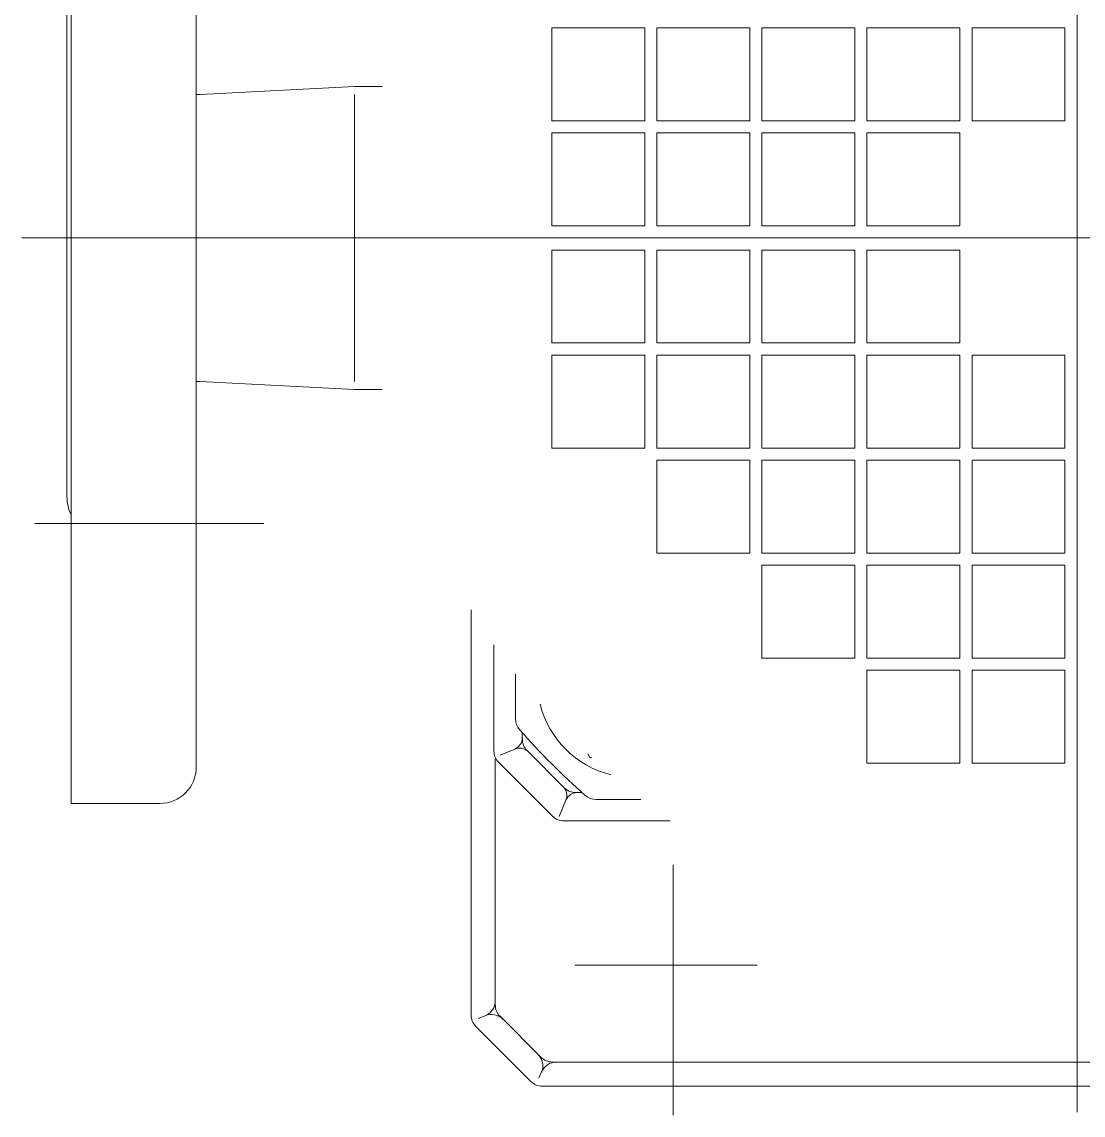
# Model space of a CAD drawing. Header units: millimetres. Extents: x 2085 to 2829, y 1347 to 1643.
# Drawn here: x 2160.0725 to 2160.2038, y 1610.7757 to 1610.911 of the extents above; entities that cross this region are included whole.
import ezdxf

# ---------------------------------------------------------------- set-up
doc = ezdxf.new("R2010")
doc.units = ezdxf.units.MM
doc.layers.get('0').update_dxf_attribs({"color": 251, "lineweight": 9})
doc.layers.add('A-SANITARIOS', color=251, linetype='Continuous', lineweight=13)

# ---------------------------------------------------------------- blocks, each defined once
blk = doc.blocks.new('BOMBAS-28.02.2025')
at = {"layer": 'A-SANITARIOS'}
for p, q in [((2.272102834162069, -3.094413890503347, -9.617525271273668e-07), (2.272102834162069, -3.311717967502773, -9.617525271273668e-07)), ((2.272102834162069, -3.094413890503347, -9.617525271273668e-07), (2.272102834162069, -3.311717967502773, -9.617525271273668e-07)), ((2.147601369273616, -3.273514079861343, -9.617525271273668e-07), (2.147601369273616, -3.133514263667166, -9.617525271273668e-07)), ((2.147601369273616, -3.273514079861343, -9.617525271273668e-07), (2.147601369273616, -3.133514263667166, -9.617525271273668e-07)), ((2.163101370882941, -3.269014292396605, -9.617525271273668e-07), (2.163101370882941, -3.138014079071581, -9.617525271273668e-07)), ((2.163101370882941, -3.269014292396605, -9.617525271273668e-07), (2.163101370882941, -3.138014079071581, -9.617525271273668e-07)), ((2.147101366397692, -3.235514446161687, -9.617525271273668e-07), (2.147101366397692, -3.171513895504177, -9.617525271273668e-07)), ((2.147101366397692, -3.235514446161687, -9.617525271273668e-07), (2.147101366397692, -3.171513895504177, -9.617525271273668e-07)), ((2.218602833774639, -3.17751417029649, -9.617525271273668e-07), (2.20710283468361, -3.17751417029649, -9.617525271273668e-07)), ((2.20710283468361, -3.17751417029649, -9.617525271273668e-07), (2.20710283468361, -3.189014171250165, -9.617525271273668e-07)), ((2.218602833774639, -3.17751417029649, -9.617525271273668e-07), (2.20710283468361, -3.17751417029649, -9.617525271273668e-07)), ((2.20710283468361, -3.17751417029649, -9.617525271273668e-07), (2.20710283468361, -3.189014171250165, -9.617525271273668e-07)), ((2.218602833774639, -3.17751417029649, -9.617525271273668e-07), (2.218602833774639, -3.189014171250165, -9.617525271273668e-07)), ((2.218602833774639, -3.17751417029649, -9.617525271273668e-07), (2.218602833774639, -3.189014171250165, -9.617525271273668e-07)), ((2.23160283404286, -3.17751417029649, -9.617525271273668e-07), (2.220102833089186, -3.17751417029649, -9.617525271273668e-07)), ((2.220102833089186, -3.17751417029649, -9.617525271273668e-07), (2.220102833089186, -3.189014171250165, -9.617525271273668e-07)), ((2.23160283404286, -3.17751417029649, -9.617525271273668e-07), (2.220102833089186, -3.17751417029649, -9.617525271273668e-07)), ((2.220102833089186, -3.17751417029649, -9.617525271273668e-07), (2.220102833089186, -3.189014171250165, -9.617525271273668e-07)), ((2.23160283404286, -3.17751417029649, -9.617525271273668e-07), (2.23160283404286, -3.189014171250165, -9.617525271273668e-07)), ((2.23160283404286, -3.17751417029649, -9.617525271273668e-07), (2.23160283404286, -3.189014171250165, -9.617525271273668e-07)), ((2.244602834311081, -3.17751417029649, -9.617525271273668e-07), (2.233102833357407, -3.17751417029649, -9.617525271273668e-07)), ((2.233102833357407, -3.17751417029649, -9.617525271273668e-07), (2.233102833357407, -3.189014171250165, -9.617525271273668e-07)), ((2.244602834311081, -3.17751417029649, -9.617525271273668e-07), (2.233102833357407, -3.17751417029649, -9.617525271273668e-07)), ((2.233102833357407, -3.17751417029649, -9.617525271273668e-07), (2.233102833357407, -3.189014171250165, -9.617525271273668e-07)), ((2.244602834311081, -3.17751417029649, -9.617525271273668e-07), (2.244602834311081, -3.189014171250165, -9.617525271273668e-07)), ((2.244602834311081, -3.17751417029649, -9.617525271273668e-07), (2.244602834311081, -3.189014171250165, -9.617525271273668e-07)), ((2.257602834579302, -3.17751417029649, -9.617525271273668e-07), (2.246102835488273, -3.17751417029649, -9.617525271273668e-07)), ((2.246102835488273, -3.17751417029649, -9.617525271273668e-07), (2.246102835488273, -3.189014171250165, -9.617525271273668e-07)), ((2.257602834579302, -3.17751417029649, -9.617525271273668e-07), (2.246102835488273, -3.17751417029649, -9.617525271273668e-07)), ((2.246102835488273, -3.17751417029649, -9.617525271273668e-07), (2.246102835488273, -3.189014171250165, -9.617525271273668e-07)), ((2.257602834579302, -3.17751417029649, -9.617525271273668e-07), (2.257602834579302, -3.189014171250165, -9.617525271273668e-07)), ((2.257602834579302, -3.17751417029649, -9.617525271273668e-07), (2.257602834579302, -3.189014171250165, -9.617525271273668e-07)), ((2.259102833893849, -3.17751417029649, -9.617525271273668e-07), (2.259102833893849, -3.189014171250165, -9.617525271273668e-07)), ((2.270602832984878, -3.17751417029649, -9.617525271273668e-07), (2.259102833893849, -3.17751417029649, -9.617525271273668e-07)), ((2.259102833893849, -3.17751417029649, -9.617525271273668e-07), (2.259102833893849, -3.189014171250165, -9.617525271273668e-07)), ((2.270602832984878, -3.17751417029649, -9.617525271273668e-07), (2.259102833893849, -3.17751417029649, -9.617525271273668e-07)), ((2.270602832984878, -3.17751417029649, -9.617525271273668e-07), (2.270602832984878, -3.189014171250165, -9.617525271273668e-07)), ((2.270602832984878, -3.17751417029649, -9.617525271273668e-07), (2.270602832984878, -3.189014171250165, -9.617525271273668e-07)), ((2.182679559540702, -3.184764369390905, -9.617525271273668e-07), (2.163600269210292, -3.18576427269727, -9.617525271273668e-07)), ((2.182679559540702, -3.184764369390905, -9.617525271273668e-07), (2.163600269210292, -3.18576427269727, -9.617525271273668e-07)), ((2.182680958387209, -3.184764293022454, -9.617525271273668e-07), (2.18612358669634, -3.184764293022454, -9.617525271273668e-07)), ((2.182680958387209, -3.184764293022454, -9.617525271273668e-07), (2.18612358669634, -3.184764293022454, -9.617525271273668e-07)), ((2.163601854321314, -3.185764201916754, -9.617525271273668e-07), (2.163101370882941, -3.185764201916754, -9.617525271273668e-07)), ((2.163601854321314, -3.185764201916754, -9.617525271273668e-07), (2.163101370882941, -3.185764201916754, -9.617525271273668e-07)), ((2.182681206119014, -3.221264171414077, -9.617525271273668e-07), (2.182681206119014, -3.185764201916754, -9.617525271273668e-07)), ((2.182681206119014, -3.221264171414077, -9.617525271273668e-07), (2.182681206119014, -3.185764201916754, -9.617525271273668e-07)), ((2.218602833774639, -3.189014171250165, -9.617525271273668e-07), (2.20710283468361, -3.189014171250165, -9.617525271273668e-07)), ((2.218602833774639, -3.189014171250165, -9.617525271273668e-07), (2.20710283468361, -3.189014171250165, -9.617525271273668e-07)), ((2.23160283404286, -3.189014171250165, -9.617525271273668e-07), (2.220102833089186, -3.189014171250165, -9.617525271273668e-07)), ((2.23160283404286, -3.189014171250165, -9.617525271273668e-07), (2.220102833089186, -3.189014171250165, -9.617525271273668e-07)), ((2.244602834311081, -3.189014171250165, -9.617525271273668e-07), (2.233102833357407, -3.189014171250165, -9.617525271273668e-07)), ((2.244602834311081, -3.189014171250165, -9.617525271273668e-07), (2.233102833357407, -3.189014171250165, -9.617525271273668e-07)), ((2.257602834579302, -3.189014171250165, -9.617525271273668e-07), (2.246102835488273, -3.189014171250165, -9.617525271273668e-07)), ((2.257602834579302, -3.189014171250165, -9.617525271273668e-07), (2.246102835488273, -3.189014171250165, -9.617525271273668e-07)), ((2.270602832984878, -3.189014171250165, -9.617525271273668e-07), (2.259102833893849, -3.189014171250165, -9.617525271273668e-07)), ((2.270602832984878, -3.189014171250165, -9.617525271273668e-07), (2.259102833893849, -3.189014171250165, -9.617525271273668e-07)), ((2.218602833774639, -3.190514170564711, -9.617525271273668e-07), (2.20710283468361, -3.190514170564711, -9.617525271273668e-07)), ((2.20710283468361, -3.190514170564711, -9.617525271273668e-07), (2.20710283468361, -3.202014171518385, -9.617525271273668e-07)), ((2.218602833774639, -3.190514170564711, -9.617525271273668e-07), (2.20710283468361, -3.190514170564711, -9.617525271273668e-07)), ((2.20710283468361, -3.190514170564711, -9.617525271273668e-07), (2.20710283468361, -3.202014171518385, -9.617525271273668e-07)), ((2.218602833774639, -3.190514170564711, -9.617525271273668e-07), (2.218602833774639, -3.202014171518385, -9.617525271273668e-07)), ((2.218602833774639, -3.190514170564711, -9.617525271273668e-07), (2.218602833774639, -3.202014171518385, -9.617525271273668e-07)), ((2.220102833089186, -3.190514170564711, -9.617525271273668e-07), (2.220102833089186, -3.202014171518385, -9.617525271273668e-07)), ((2.23160283404286, -3.190514170564711, -9.617525271273668e-07), (2.220102833089186, -3.190514170564711, -9.617525271273668e-07)), ((2.220102833089186, -3.190514170564711, -9.617525271273668e-07), (2.220102833089186, -3.202014171518385, -9.617525271273668e-07)), ((2.23160283404286, -3.190514170564711, -9.617525271273668e-07), (2.220102833089186, -3.190514170564711, -9.617525271273668e-07)), ((2.23160283404286, -3.190514170564711, -9.617525271273668e-07), (2.23160283404286, -3.202014171518385, -9.617525271273668e-07)), ((2.23160283404286, -3.190514170564711, -9.617525271273668e-07), (2.23160283404286, -3.202014171518385, -9.617525271273668e-07)), ((2.233102833357407, -3.190514170564711, -9.617525271273668e-07), (2.233102833357407, -3.202014171518385, -9.617525271273668e-07)), ((2.244602834311081, -3.190514170564711, -9.617525271273668e-07), (2.233102833357407, -3.190514170564711, -9.617525271273668e-07)), ((2.233102833357407, -3.190514170564711, -9.617525271273668e-07), (2.233102833357407, -3.202014171518385, -9.617525271273668e-07)), ((2.244602834311081, -3.190514170564711, -9.617525271273668e-07), (2.233102833357407, -3.190514170564711, -9.617525271273668e-07)), ((2.244602834311081, -3.190514170564711, -9.617525271273668e-07), (2.244602834311081, -3.202014171518385, -9.617525271273668e-07)), ((2.244602834311081, -3.190514170564711, -9.617525271273668e-07), (2.244602834311081, -3.202014171518385, -9.617525271273668e-07)), ((2.246102835488273, -3.190514170564711, -9.617525271273668e-07), (2.246102835488273, -3.202014171518385, -9.617525271273668e-07)), ((2.257602834579302, -3.190514170564711, -9.617525271273668e-07), (2.246102835488273, -3.190514170564711, -9.617525271273668e-07)), ((2.246102835488273, -3.190514170564711, -9.617525271273668e-07), (2.246102835488273, -3.202014171518385, -9.617525271273668e-07)), ((2.257602834579302, -3.190514170564711, -9.617525271273668e-07), (2.246102835488273, -3.190514170564711, -9.617525271273668e-07)), ((2.257602834579302, -3.190514170564711, -9.617525271273668e-07), (2.257602834579302, -3.202014171518385, -9.617525271273668e-07)), ((2.257602834579302, -3.190514170564711, -9.617525271273668e-07), (2.257602834579302, -3.202014171518385, -9.617525271273668e-07)), ((2.218602833774639, -3.202014171518385, -9.617525271273668e-07), (2.20710283468361, -3.202014171518385, -9.617525271273668e-07)), ((2.218602833774639, -3.202014171518385, -9.617525271273668e-07), (2.20710283468361, -3.202014171518385, -9.617525271273668e-07)), ((2.23160283404286, -3.202014171518385, -9.617525271273668e-07), (2.220102833089186, -3.202014171518385, -9.617525271273668e-07)), ((2.23160283404286, -3.202014171518385, -9.617525271273668e-07), (2.220102833089186, -3.202014171518385, -9.617525271273668e-07)), ((2.244602834311081, -3.202014171518385, -9.617525271273668e-07), (2.233102833357407, -3.202014171518385, -9.617525271273668e-07)), ((2.244602834311081, -3.202014171518385, -9.617525271273668e-07), (2.233102833357407, -3.202014171518385, -9.617525271273668e-07)), ((2.257602834579302, -3.202014171518385, -9.617525271273668e-07), (2.246102835488273, -3.202014171518385, -9.617525271273668e-07)), ((2.257602834579302, -3.202014171518385, -9.617525271273668e-07), (2.246102835488273, -3.202014171518385, -9.617525271273668e-07)), ((2.141520069417311, -3.203514170832932, -9.617525271273668e-07), (2.402399708953453, -3.203514170832932, -9.617525271273668e-07)), ((2.141520069417311, -3.203514170832932, -9.617525271273668e-07), (2.402399708953453, -3.203514170832932, -9.617525271273668e-07)), ((2.20710283468361, -3.205014170147479, -9.617525271273668e-07), (2.20710283468361, -3.216514171101153, -9.617525271273668e-07)), ((2.20710283468361, -3.205014170147479, -9.617525271273668e-07), (2.218602833774639, -3.205014170147479, -9.617525271273668e-07)), ((2.20710283468361, -3.205014170147479, -9.617525271273668e-07), (2.20710283468361, -3.216514171101153, -9.617525271273668e-07)), ((2.20710283468361, -3.205014170147479, -9.617525271273668e-07), (2.218602833774639, -3.205014170147479, -9.617525271273668e-07)), ((2.218602833774639, -3.205014170147479, -9.617525271273668e-07), (2.218602833774639, -3.216514171101153, -9.617525271273668e-07)), ((2.218602833774639, -3.205014170147479, -9.617525271273668e-07), (2.218602833774639, -3.216514171101153, -9.617525271273668e-07)), ((2.220102833089186, -3.205014170147479, -9.617525271273668e-07), (2.220102833089186, -3.216514171101153, -9.617525271273668e-07)), ((2.220102833089186, -3.205014170147479, -9.617525271273668e-07), (2.23160283404286, -3.205014170147479, -9.617525271273668e-07)), ((2.220102833089186, -3.205014170147479, -9.617525271273668e-07), (2.220102833089186, -3.216514171101153, -9.617525271273668e-07)), ((2.220102833089186, -3.205014170147479, -9.617525271273668e-07), (2.23160283404286, -3.205014170147479, -9.617525271273668e-07)), ((2.23160283404286, -3.205014170147479, -9.617525271273668e-07), (2.23160283404286, -3.216514171101153, -9.617525271273668e-07)), ((2.23160283404286, -3.205014170147479, -9.617525271273668e-07), (2.23160283404286, -3.216514171101153, -9.617525271273668e-07)), ((2.233102833357407, -3.205014170147479, -9.617525271273668e-07), (2.233102833357407, -3.216514171101153, -9.617525271273668e-07)), ((2.233102833357407, -3.205014170147479, -9.617525271273668e-07), (2.244602834311081, -3.205014170147479, -9.617525271273668e-07)), ((2.233102833357407, -3.205014170147479, -9.617525271273668e-07), (2.233102833357407, -3.216514171101153, -9.617525271273668e-07)), ((2.233102833357407, -3.205014170147479, -9.617525271273668e-07), (2.244602834311081, -3.205014170147479, -9.617525271273668e-07)), ((2.244602834311081, -3.205014170147479, -9.617525271273668e-07), (2.244602834311081, -3.216514171101153, -9.617525271273668e-07)), ((2.244602834311081, -3.205014170147479, -9.617525271273668e-07), (2.244602834311081, -3.216514171101153, -9.617525271273668e-07)), ((2.246102835488273, -3.205014170147479, -9.617525271273668e-07), (2.257602834579302, -3.205014170147479, -9.617525271273668e-07)), ((2.246102835488273, -3.205014170147479, -9.617525271273668e-07), (2.246102835488273, -3.216514171101153, -9.617525271273668e-07)), ((2.246102835488273, -3.205014170147479, -9.617525271273668e-07), (2.257602834579302, -3.205014170147479, -9.617525271273668e-07)), ((2.246102835488273, -3.205014170147479, -9.617525271273668e-07), (2.246102835488273, -3.216514171101153, -9.617525271273668e-07)), ((2.257602834579302, -3.205014170147479, -9.617525271273668e-07), (2.257602834579302, -3.216514171101153, -9.617525271273668e-07)), ((2.257602834579302, -3.205014170147479, -9.617525271273668e-07), (2.257602834579302, -3.216514171101153, -9.617525271273668e-07)), ((2.20710283468361, -3.216514171101153, -9.617525271273668e-07), (2.218602833774639, -3.216514171101153, -9.617525271273668e-07)), ((2.20710283468361, -3.216514171101153, -9.617525271273668e-07), (2.218602833774639, -3.216514171101153, -9.617525271273668e-07)), ((2.220102833089186, -3.216514171101153, -9.617525271273668e-07), (2.23160283404286, -3.216514171101153, -9.617525271273668e-07)), ((2.220102833089186, -3.216514171101153, -9.617525271273668e-07), (2.23160283404286, -3.216514171101153, -9.617525271273668e-07)), ((2.233102833357407, -3.216514171101153, -9.617525271273668e-07), (2.244602834311081, -3.216514171101153, -9.617525271273668e-07)), ((2.233102833357407, -3.216514171101153, -9.617525271273668e-07), (2.244602834311081, -3.216514171101153, -9.617525271273668e-07)), ((2.246102835488273, -3.216514171101153, -9.617525271273668e-07), (2.257602834579302, -3.216514171101153, -9.617525271273668e-07)), ((2.246102835488273, -3.216514171101153, -9.617525271273668e-07), (2.257602834579302, -3.216514171101153, -9.617525271273668e-07)), ((2.20710283468361, -3.218014170415699, -9.617525271273668e-07), (2.20710283468361, -3.229514171369374, -9.617525271273668e-07)), ((2.20710283468361, -3.218014170415699, -9.617525271273668e-07), (2.218602833774639, -3.218014170415699, -9.617525271273668e-07)), ((2.20710283468361, -3.218014170415699, -9.617525271273668e-07), (2.20710283468361, -3.229514171369374, -9.617525271273668e-07)), ((2.20710283468361, -3.218014170415699, -9.617525271273668e-07), (2.218602833774639, -3.218014170415699, -9.617525271273668e-07)), ((2.218602833774639, -3.218014170415699, -9.617525271273668e-07), (2.218602833774639, -3.229514171369374, -9.617525271273668e-07)), ((2.218602833774639, -3.218014170415699, -9.617525271273668e-07), (2.218602833774639, -3.229514171369374, -9.617525271273668e-07)), ((2.220102833089186, -3.218014170415699, -9.617525271273668e-07), (2.220102833089186, -3.229514171369374, -9.617525271273668e-07)), ((2.220102833089186, -3.218014170415699, -9.617525271273668e-07), (2.23160283404286, -3.218014170415699, -9.617525271273668e-07)), ((2.220102833089186, -3.218014170415699, -9.617525271273668e-07), (2.220102833089186, -3.229514171369374, -9.617525271273668e-07)), ((2.220102833089186, -3.218014170415699, -9.617525271273668e-07), (2.23160283404286, -3.218014170415699, -9.617525271273668e-07)), ((2.23160283404286, -3.218014170415699, -9.617525271273668e-07), (2.23160283404286, -3.229514171369374, -9.617525271273668e-07)), ((2.23160283404286, -3.218014170415699, -9.617525271273668e-07), (2.23160283404286, -3.229514171369374, -9.617525271273668e-07)), ((2.233102833357407, -3.218014170415699, -9.617525271273668e-07), (2.233102833357407, -3.229514171369374, -9.617525271273668e-07)), ((2.233102833357407, -3.218014170415699, -9.617525271273668e-07), (2.244602834311081, -3.218014170415699, -9.617525271273668e-07)), ((2.233102833357407, -3.218014170415699, -9.617525271273668e-07), (2.233102833357407, -3.229514171369374, -9.617525271273668e-07)), ((2.233102833357407, -3.218014170415699, -9.617525271273668e-07), (2.244602834311081, -3.218014170415699, -9.617525271273668e-07)), ((2.244602834311081, -3.218014170415699, -9.617525271273668e-07), (2.244602834311081, -3.229514171369374, -9.617525271273668e-07)), ((2.244602834311081, -3.218014170415699, -9.617525271273668e-07), (2.244602834311081, -3.229514171369374, -9.617525271273668e-07)), ((2.246102835488273, -3.218014170415699, -9.617525271273668e-07), (2.246102835488273, -3.229514171369374, -9.617525271273668e-07)), ((2.246102835488273, -3.218014170415699, -9.617525271273668e-07), (2.257602834579302, -3.218014170415699, -9.617525271273668e-07)), ((2.246102835488273, -3.218014170415699, -9.617525271273668e-07), (2.246102835488273, -3.229514171369374, -9.617525271273668e-07)), ((2.246102835488273, -3.218014170415699, -9.617525271273668e-07), (2.257602834579302, -3.218014170415699, -9.617525271273668e-07)), ((2.257602834579302, -3.218014170415699, -9.617525271273668e-07), (2.257602834579302, -3.229514171369374, -9.617525271273668e-07)), ((2.257602834579302, -3.218014170415699, -9.617525271273668e-07), (2.257602834579302, -3.229514171369374, -9.617525271273668e-07)), ((2.259102833893849, -3.218014170415699, -9.617525271273668e-07), (2.270602832984878, -3.218014170415699, -9.617525271273668e-07)), ((2.259102833893849, -3.218014170415699, -9.617525271273668e-07), (2.259102833893849, -3.229514171369374, -9.617525271273668e-07)), ((2.259102833893849, -3.218014170415699, -9.617525271273668e-07), (2.270602832984878, -3.218014170415699, -9.617525271273668e-07)), ((2.259102833893849, -3.218014170415699, -9.617525271273668e-07), (2.259102833893849, -3.229514171369374, -9.617525271273668e-07)), ((2.270602832984878, -3.218014170415699, -9.617525271273668e-07), (2.270602832984878, -3.229514171369374, -9.617525271273668e-07)), ((2.270602832984878, -3.218014170415699, -9.617525271273668e-07), (2.270602832984878, -3.229514171369374, -9.617525271273668e-07)), ((2.163101370882941, -3.221264171414077, -9.617525271273668e-07), (2.163601854321314, -3.221264171414077, -9.617525271273668e-07)), ((2.163101370882941, -3.221264171414077, -9.617525271273668e-07), (2.163601854321314, -3.221264171414077, -9.617525271273668e-07)), ((2.163601949316217, -3.221263973973691, -9.617525271273668e-07), (2.182683184248162, -3.222263981588185, -9.617525271273668e-07)), ((2.163601949316217, -3.221263973973691, -9.617525271273668e-07), (2.182683184248162, -3.222263981588185, -9.617525271273668e-07)), ((2.182682910439325, -3.222264201380312, -9.617525271273668e-07), (2.18612358669634, -3.222264201380312, -9.617525271273668e-07)), ((2.182682910439325, -3.222264201380312, -9.617525271273668e-07), (2.18612358669634, -3.222264201380312, -9.617525271273668e-07)), ((2.20710283468361, -3.229514171369374, -9.617525271273668e-07), (2.218602833774639, -3.229514171369374, -9.617525271273668e-07)), ((2.20710283468361, -3.229514171369374, -9.617525271273668e-07), (2.218602833774639, -3.229514171369374, -9.617525271273668e-07)), ((2.220102833089186, -3.229514171369374, -9.617525271273668e-07), (2.23160283404286, -3.229514171369374, -9.617525271273668e-07)), ((2.220102833089186, -3.229514171369374, -9.617525271273668e-07), (2.23160283404286, -3.229514171369374, -9.617525271273668e-07)), ((2.233102833357407, -3.229514171369374, -9.617525271273668e-07), (2.244602834311081, -3.229514171369374, -9.617525271273668e-07)), ((2.233102833357407, -3.229514171369374, -9.617525271273668e-07), (2.244602834311081, -3.229514171369374, -9.617525271273668e-07)), ((2.246102835488273, -3.229514171369374, -9.617525271273668e-07), (2.257602834579302, -3.229514171369374, -9.617525271273668e-07)), ((2.246102835488273, -3.229514171369374, -9.617525271273668e-07), (2.257602834579302, -3.229514171369374, -9.617525271273668e-07)), ((2.259102833893849, -3.229514171369374, -9.617525271273668e-07), (2.270602832984878, -3.229514171369374, -9.617525271273668e-07)), ((2.259102833893849, -3.229514171369374, -9.617525271273668e-07), (2.270602832984878, -3.229514171369374, -9.617525271273668e-07)), ((2.220102833089186, -3.23101417068392, -9.617525271273668e-07), (2.220102833089186, -3.242514171637595, -9.617525271273668e-07)), ((2.220102833089186, -3.23101417068392, -9.617525271273668e-07), (2.23160283404286, -3.23101417068392, -9.617525271273668e-07)), ((2.220102833089186, -3.23101417068392, -9.617525271273668e-07), (2.220102833089186, -3.242514171637595, -9.617525271273668e-07)), ((2.220102833089186, -3.23101417068392, -9.617525271273668e-07), (2.23160283404286, -3.23101417068392, -9.617525271273668e-07)), ((2.23160283404286, -3.23101417068392, -9.617525271273668e-07), (2.23160283404286, -3.242514171637595, -9.617525271273668e-07)), ((2.23160283404286, -3.23101417068392, -9.617525271273668e-07), (2.23160283404286, -3.242514171637595, -9.617525271273668e-07)), ((2.233102833357407, -3.23101417068392, -9.617525271273668e-07), (2.233102833357407, -3.242514171637595, -9.617525271273668e-07)), ((2.233102833357407, -3.23101417068392, -9.617525271273668e-07), (2.244602834311081, -3.23101417068392, -9.617525271273668e-07)), ((2.233102833357407, -3.23101417068392, -9.617525271273668e-07), (2.233102833357407, -3.242514171637595, -9.617525271273668e-07)), ((2.233102833357407, -3.23101417068392, -9.617525271273668e-07), (2.244602834311081, -3.23101417068392, -9.617525271273668e-07)), ((2.244602834311081, -3.23101417068392, -9.617525271273668e-07), (2.244602834311081, -3.242514171637595, -9.617525271273668e-07)), ((2.244602834311081, -3.23101417068392, -9.617525271273668e-07), (2.244602834311081, -3.242514171637595, -9.617525271273668e-07)), ((2.246102835488273, -3.23101417068392, -9.617525271273668e-07), (2.246102835488273, -3.242514171637595, -9.617525271273668e-07)), ((2.246102835488273, -3.23101417068392, -9.617525271273668e-07), (2.257602834579302, -3.23101417068392, -9.617525271273668e-07)), ((2.246102835488273, -3.23101417068392, -9.617525271273668e-07), (2.246102835488273, -3.242514171637595, -9.617525271273668e-07)), ((2.246102835488273, -3.23101417068392, -9.617525271273668e-07), (2.257602834579302, -3.23101417068392, -9.617525271273668e-07)), ((2.257602834579302, -3.23101417068392, -9.617525271273668e-07), (2.257602834579302, -3.242514171637595, -9.617525271273668e-07)), ((2.257602834579302, -3.23101417068392, -9.617525271273668e-07), (2.257602834579302, -3.242514171637595, -9.617525271273668e-07)), ((2.259102833893849, -3.23101417068392, -9.617525271273668e-07), (2.270602832984878, -3.23101417068392, -9.617525271273668e-07)), ((2.259102833893849, -3.23101417068392, -9.617525271273668e-07), (2.259102833893849, -3.242514171637595, -9.617525271273668e-07)), ((2.259102833893849, -3.23101417068392, -9.617525271273668e-07), (2.270602832984878, -3.23101417068392, -9.617525271273668e-07)), ((2.259102833893849, -3.23101417068392, -9.617525271273668e-07), (2.259102833893849, -3.242514171637595, -9.617525271273668e-07)), ((2.270602832984878, -3.23101417068392, -9.617525271273668e-07), (2.270602832984878, -3.242514171637595, -9.617525271273668e-07)), ((2.270602832984878, -3.23101417068392, -9.617525271273668e-07), (2.270602832984878, -3.242514171637595, -9.617525271273668e-07)), ((2.143123587098671, -3.238869548775256, -9.617525271273668e-07), (2.171469047170831, -3.238869548775256, -9.617525271273668e-07)), ((2.143123587098671, -3.238869548775256, -9.617525271273668e-07), (2.171469047170831, -3.238869548775256, -9.617525271273668e-07)), ((2.220102833089186, -3.242514171637595, -9.617525271273668e-07), (2.23160283404286, -3.242514171637595, -9.617525271273668e-07)), ((2.220102833089186, -3.242514171637595, -9.617525271273668e-07), (2.23160283404286, -3.242514171637595, -9.617525271273668e-07)), ((2.233102833357407, -3.242514171637595, -9.617525271273668e-07), (2.244602834311081, -3.242514171637595, -9.617525271273668e-07)), ((2.233102833357407, -3.242514171637595, -9.617525271273668e-07), (2.244602834311081, -3.242514171637595, -9.617525271273668e-07)), ((2.246102835488273, -3.242514171637595, -9.617525271273668e-07), (2.257602834579302, -3.242514171637595, -9.617525271273668e-07)), ((2.246102835488273, -3.242514171637595, -9.617525271273668e-07), (2.257602834579302, -3.242514171637595, -9.617525271273668e-07)), ((2.259102833893849, -3.242514171637595, -9.617525271273668e-07), (2.270602832984878, -3.242514171637595, -9.617525271273668e-07)), ((2.259102833893849, -3.242514171637595, -9.617525271273668e-07), (2.270602832984878, -3.242514171637595, -9.617525271273668e-07)), ((2.233102833357407, -3.244014170952141, -9.617525271273668e-07), (2.233102833357407, -3.255514171905816, -9.617525271273668e-07)), ((2.233102833357407, -3.244014170952141, -9.617525271273668e-07), (2.244602834311081, -3.244014170952141, -9.617525271273668e-07)), ((2.233102833357407, -3.244014170952141, -9.617525271273668e-07), (2.233102833357407, -3.255514171905816, -9.617525271273668e-07)), ((2.233102833357407, -3.244014170952141, -9.617525271273668e-07), (2.244602834311081, -3.244014170952141, -9.617525271273668e-07)), ((2.244602834311081, -3.244014170952141, -9.617525271273668e-07), (2.244602834311081, -3.255514171905816, -9.617525271273668e-07)), ((2.244602834311081, -3.244014170952141, -9.617525271273668e-07), (2.244602834311081, -3.255514171905816, -9.617525271273668e-07)), ((2.246102835488273, -3.244014170952141, -9.617525271273668e-07), (2.246102835488273, -3.255514171905816, -9.617525271273668e-07)), ((2.246102835488273, -3.244014170952141, -9.617525271273668e-07), (2.257602834579302, -3.244014170952141, -9.617525271273668e-07)), ((2.246102835488273, -3.244014170952141, -9.617525271273668e-07), (2.246102835488273, -3.255514171905816, -9.617525271273668e-07)), ((2.246102835488273, -3.244014170952141, -9.617525271273668e-07), (2.257602834579302, -3.244014170952141, -9.617525271273668e-07)), ((2.257602834579302, -3.244014170952141, -9.617525271273668e-07), (2.257602834579302, -3.255514171905816, -9.617525271273668e-07)), ((2.257602834579302, -3.244014170952141, -9.617525271273668e-07), (2.257602834579302, -3.255514171905816, -9.617525271273668e-07)), ((2.259102833893849, -3.244014170952141, -9.617525271273668e-07), (2.270602832984878, -3.244014170952141, -9.617525271273668e-07)), ((2.259102833893849, -3.244014170952141, -9.617525271273668e-07), (2.259102833893849, -3.255514171905816, -9.617525271273668e-07)), ((2.259102833893849, -3.244014170952141, -9.617525271273668e-07), (2.270602832984878, -3.244014170952141, -9.617525271273668e-07)), ((2.259102833893849, -3.244014170952141, -9.617525271273668e-07), (2.259102833893849, -3.255514171905816, -9.617525271273668e-07)), ((2.270602832984878, -3.244014170952141, -9.617525271273668e-07), (2.270602832984878, -3.255514171905816, -9.617525271273668e-07)), ((2.270602832984878, -3.244014170952141, -9.617525271273668e-07), (2.270602832984878, -3.255514171905816, -9.617525271273668e-07)), ((2.197104298946215, -3.249549143947661, -9.617525271273668e-07), (2.197104298946215, -3.29968558717519, -9.617525271273668e-07)), ((2.197104298946215, -3.249549143947661, -9.617525271273668e-07), (2.197104298946215, -3.29968558717519, -9.617525271273668e-07)), ((2.199939501908375, -3.267012857832015, -9.617525271273668e-07), (2.199939501908375, -3.25387739110738, -9.617525271273668e-07)), ((2.199939501908375, -3.267012857832015, -9.617525271273668e-07), (2.199939501908375, -3.25387739110738, -9.617525271273668e-07)), ((2.233102833357407, -3.255514171905816, -9.617525271273668e-07), (2.244602834311081, -3.255514171905816, -9.617525271273668e-07)), ((2.233102833357407, -3.255514171905816, -9.617525271273668e-07), (2.244602834311081, -3.255514171905816, -9.617525271273668e-07)), ((2.246102835488273, -3.255514171905816, -9.617525271273668e-07), (2.257602834579302, -3.255514171905816, -9.617525271273668e-07)), ((2.246102835488273, -3.255514171905816, -9.617525271273668e-07), (2.257602834579302, -3.255514171905816, -9.617525271273668e-07)), ((2.259102833893849, -3.255514171905816, -9.617525271273668e-07), (2.270602832984878, -3.255514171905816, -9.617525271273668e-07)), ((2.259102833893849, -3.255514171905816, -9.617525271273668e-07), (2.270602832984878, -3.255514171905816, -9.617525271273668e-07)), ((2.246102835488273, -3.257014171220362, -9.617525271273668e-07), (2.246102835488273, -3.268514170311391, -9.617525271273668e-07)), ((2.246102835488273, -3.257014171220362, -9.617525271273668e-07), (2.257602834579302, -3.257014171220362, -9.617525271273668e-07)), ((2.246102835488273, -3.257014171220362, -9.617525271273668e-07), (2.246102835488273, -3.268514170311391, -9.617525271273668e-07)), ((2.246102835488273, -3.257014171220362, -9.617525271273668e-07), (2.257602834579302, -3.257014171220362, -9.617525271273668e-07)), ((2.257602834579302, -3.257014171220362, -9.617525271273668e-07), (2.257602834579302, -3.268514170311391, -9.617525271273668e-07)), ((2.257602834579302, -3.257014171220362, -9.617525271273668e-07), (2.257602834579302, -3.268514170311391, -9.617525271273668e-07)), ((2.259102833893849, -3.257014171220362, -9.617525271273668e-07), (2.259102833893849, -3.268514170311391, -9.617525271273668e-07)), ((2.259102833893849, -3.257014171220362, -9.617525271273668e-07), (2.270602832984878, -3.257014171220362, -9.617525271273668e-07)), ((2.259102833893849, -3.257014171220362, -9.617525271273668e-07), (2.259102833893849, -3.268514170311391, -9.617525271273668e-07)), ((2.259102833893849, -3.257014171220362, -9.617525271273668e-07), (2.270602832984878, -3.257014171220362, -9.617525271273668e-07)), ((2.270602832984878, -3.257014171220362, -9.617525271273668e-07), (2.270602832984878, -3.268514170311391, -9.617525271273668e-07)), ((2.270602832984878, -3.257014171220362, -9.617525271273668e-07), (2.270602832984878, -3.268514170311391, -9.617525271273668e-07)), ((2.202601126831723, -3.2574911294505, -9.617525271273668e-07), (2.202601126831723, -3.263043559156358, -9.617525271273668e-07)), ((2.202601126831723, -3.2574911294505, -9.617525271273668e-07), (2.202601126831723, -3.263043559156358, -9.617525271273668e-07)), ((2.203452929359628, -3.265557597391307, -9.617525271273668e-07), (2.203452929359628, -3.264763041399419, -9.617525271273668e-07)), ((2.203452929359628, -3.265557597391307, -9.617525271273668e-07), (2.203452929359628, -3.264763041399419, -9.617525271273668e-07)), ((2.200104299437953, -3.268005839549005, -9.617525271273668e-07), (2.200104299437953, -3.298442942090333, -9.617525271273668e-07)), ((2.200104299437953, -3.268005839549005, -9.617525271273668e-07), (2.200104299437953, -3.298442942090333, -9.617525271273668e-07)), ((2.200723822665168, -3.267516649328172, -9.617525271273668e-07), (2.202527373534394, -3.266769592650235, -9.617525271273668e-07)), ((2.200723822665168, -3.267516649328172, -9.617525271273668e-07), (2.202527373534394, -3.266769592650235, -9.617525271273668e-07)), ((2.204039070260478, -3.266971728764474, -9.617525271273668e-07), (2.208645622682525, -3.271578279323876, -9.617525271273668e-07)), ((2.204039070260478, -3.266971728764474, -9.617525271273668e-07), (2.208645622682525, -3.271578279323876, -9.617525271273668e-07)), ((2.211816323426319, -3.267815713770688, -9.617525271273668e-07), (2.211567846563412, -3.267385342158377, -9.617525271273668e-07)), ((2.211816323426319, -3.267815713770688, -9.617525271273668e-07), (2.211567846563412, -3.267385342158377, -9.617525271273668e-07)), ((2.212025440734578, -3.267815806902945, -9.617525271273668e-07), (2.211816217255546, -3.267815806902945, -9.617525271273668e-07)), ((2.212025440734578, -3.267815806902945, -9.617525271273668e-07), (2.211816217255546, -3.267815806902945, -9.617525271273668e-07)), ((2.200525549676968, -3.268427115865052, -9.617525271273668e-07), (2.207190233719302, -3.275091803632677, -9.617525271273668e-07)), ((2.200525549676968, -3.268427115865052, -9.617525271273668e-07), (2.207190233719302, -3.275091803632677, -9.617525271273668e-07)), ((2.246102835488273, -3.268514170311391, -9.617525271273668e-07), (2.257602834579302, -3.268514170311391, -9.617525271273668e-07)), ((2.246102835488273, -3.268514170311391, -9.617525271273668e-07), (2.257602834579302, -3.268514170311391, -9.617525271273668e-07)), ((2.259102833893849, -3.268514170311391, -9.617525271273668e-07), (2.270602832984878, -3.268514170311391, -9.617525271273668e-07)), ((2.259102833893849, -3.268514170311391, -9.617525271273668e-07), (2.270602832984878, -3.268514170311391, -9.617525271273668e-07)), ((2.208003678795649, -3.275126001797616, -9.617525271273668e-07), (2.208847140398575, -3.273089739494026, -9.617525271273668e-07)), ((2.208003678795649, -3.275126001797616, -9.617525271273668e-07), (2.208847140398575, -3.273089739494026, -9.617525271273668e-07)), ((2.21006010795827, -3.272164165042341, -9.617525271273668e-07), (2.210854298871709, -3.272164165042341, -9.617525271273668e-07)), ((2.21006010795827, -3.272164165042341, -9.617525271273668e-07), (2.210854298871709, -3.272164165042341, -9.617525271273668e-07)), ((2.212571827200009, -3.273014170117676, -9.617525271273668e-07), (2.218123586353613, -3.273014170117676, -9.617525271273668e-07)), ((2.212571827200009, -3.273014170117676, -9.617525271273668e-07), (2.218123586353613, -3.273014170117676, -9.617525271273668e-07)), ((2.147601369273616, -3.273514079861343, -9.617525271273668e-07), (2.158601369214011, -3.273514079861343, -9.617525271273668e-07)), ((2.147601369273616, -3.273514079861343, -9.617525271273668e-07), (2.158601369214011, -3.273514079861343, -9.617525271273668e-07)), ((2.221739794564201, -3.275677683763206, -9.617525271273668e-07), (2.208604542043759, -3.275677683763206, -9.617525271273668e-07)), ((2.221739794564201, -3.275677683763206, -9.617525271273668e-07), (2.208604542043759, -3.275677683763206, -9.617525271273668e-07)), ((2.222102589410497, -3.281104777939618, -9.617525271273668e-07), (2.222102589410497, -3.312088969163597, -9.617525271273668e-07)), ((2.222102589410497, -3.281104777939618, -9.617525271273668e-07), (2.222102589410497, -3.312088969163597, -9.617525271273668e-07)), ((2.232515675452305, -3.293514139018953, -9.617525271273668e-07), (2.209959767264081, -3.293514139018953, -9.617525271273668e-07)), ((2.232515675452305, -3.293514139018953, -9.617525271273668e-07), (2.209959767264081, -3.293514139018953, -9.617525271273668e-07)), ((2.197993510839297, -3.300145422108471, -9.617525271273668e-07), (2.198869347077562, -3.299782634712756, -9.617525271273668e-07)), ((2.197993510839297, -3.300145422108471, -9.617525271273668e-07), (2.198869347077562, -3.299782634712756, -9.617525271273668e-07)), ((2.200689682242228, -3.299856764264405, -9.617525271273668e-07), (2.205760510143591, -3.304927463643253, -9.617525271273668e-07)), ((2.200689682242228, -3.299856764264405, -9.617525271273668e-07), (2.205760510143591, -3.304927463643253, -9.617525271273668e-07)), ((2.197689674299909, -3.301099418662488, -9.617525271273668e-07), (2.204518107202603, -3.307927676476538, -9.617525271273668e-07)), ((2.197689674299909, -3.301099418662488, -9.617525271273668e-07), (2.204518107202603, -3.307927676476538, -9.617525271273668e-07)), ((2.207175585877849, -3.305514170788229, -9.617525271273668e-07), (2.337032032635761, -3.305514170788229, -9.617525271273668e-07)), ((2.207175585877849, -3.305514170788229, -9.617525271273668e-07), (2.337032032635761, -3.305514170788229, -9.617525271273668e-07)), ((2.205515538778855, -3.307516952045262, -9.617525271273668e-07), (2.205833903950406, -3.30674837063998, -9.617525271273668e-07)), ((2.205515538778855, -3.307516952045262, -9.617525271273668e-07), (2.205833903950406, -3.30674837063998, -9.617525271273668e-07)), ((2.205933399003698, -3.308514171279967, -9.617525271273668e-07), (2.338275195535971, -3.308514171279967, -9.617525271273668e-07)), ((2.205933399003698, -3.308514171279967, -9.617525271273668e-07), (2.338275195535971, -3.308514171279967, -9.617525271273668e-07))]:
    blk.add_line(p, q, dxfattribs=at)
for centre, radius, start, end in [((2.152602834132267, -3.235514446161687, -9.617525271273668e-07), 0.005499992, 180.0000360719366, 204.5831490485405), ((2.152602834132267, -3.235514446161687, -9.617525271273668e-07), 0.005499992, 180.0000360719366, 204.5831490485405), ((2.217301317927195, -3.258315746672451, -9.617525271273668e-07), 0.012, 193.953889133949, 256.0461720934615), ((2.217301317927195, -3.258315746672451, -9.617525271273668e-07), 0.012, 193.953889133949, 256.0461720934615), ((2.204601127159549, -3.263043559156358, -9.617525271273668e-07), 0.002, 179.9999270023532, 221.4095072300976), ((2.204601127159549, -3.263043559156358, -9.617525271273668e-07), 0.002, 179.9999270023532, 221.4095072300976), ((2.20195341805811, -3.265383739955723, -9.617525271273668e-07), 0.0015, 292.4995711426589, 0.0001451415198624605), ((2.20195341805811, -3.265383739955723, -9.617525271273668e-07), 0.0015, 292.4995711426589, 0.0001451415198624605), ((2.272101124253822, -3.203514170832932, -9.617525271273668e-07), 0.092, 221.4095617298095, 228.590276806591), ((2.272101124253822, -3.203514170832932, -9.617525271273668e-07), 0.092, 221.4095617298095, 228.590276806591), ((2.203101368126227, -3.268155376426876, -9.617525271273668e-07), 0.0015, 45.00065510341234, 112.5004639671144), ((2.203101368126227, -3.268155376426876, -9.617525271273668e-07), 0.0015, 45.00065510341234, 112.5004639671144), ((2.205453419563128, -3.265557597391307, -9.617525271273668e-07), 0.002, 179.9999611532991, 224.9996632069455), ((2.205453419563128, -3.265557597391307, -9.617525271273668e-07), 0.002, 179.9999611532991, 224.9996632069455), ((2.20193999024923, -3.267012950964272, -9.617525271273668e-07), 0.002, 179.9996781273354, 224.9994621729827), ((2.20193999024923, -3.267012950964272, -9.617525271273668e-07), 0.002, 179.9996781273354, 224.9994621729827), ((2.158602833253099, -3.269014292396605, -9.617525271273668e-07), 0.004499994, 270.0000540011831, 3.607193655412507e-05), ((2.158602833253099, -3.269014292396605, -9.617525271273668e-07), 0.004499994, 270.0000540011831, 3.607193655412507e-05), ((2.207462205988122, -3.272516093216836, -9.617525271273668e-07), 0.0015, 337.4996441382347, 45.00016398249375), ((2.207462205988122, -3.272516093216836, -9.617525271273668e-07), 0.0015, 337.4996441382347, 45.00016398249375), ((2.21006010795827, -3.270164164714515, -9.617525271273668e-07), 0.002, 224.9997181432977, 269.9996000070467), ((2.21006010795827, -3.270164164714515, -9.617525271273668e-07), 0.002, 224.9997181432977, 269.9996000070467), ((2.210233939316822, -3.273664164356887, -9.617525271273668e-07), 0.0015, 90.00018185378666, 157.4997721287525), ((2.210233939316822, -3.273664164356887, -9.617525271273668e-07), 0.0015, 90.00018185378666, 157.4997721287525), ((2.212571827200009, -3.271014171652496, -9.617525271273668e-07), 0.002, 228.5903929761779, 270.0000298820776), ((2.212571827200009, -3.271014171652496, -9.617525271273668e-07), 0.002, 228.5903929761779, 270.0000298820776), ((2.208604542043759, -3.27367768343538, -9.617525271273668e-07), 0.002, 224.9999161598939, 269.9998730011701), ((2.208604542043759, -3.27367768343538, -9.617525271273668e-07), 0.002, 224.9999161598939, 269.9998730011701), ((2.198103809234453, -3.297935283742845, -9.617525271273668e-07), 0.002, 292.5069479669652, 0.0003090660599400793), ((2.198103809234453, -3.297935283742845, -9.617525271273668e-07), 0.002, 292.5069479669652, 0.0003090660599400793), ((2.202104541909648, -3.29844303522259, -9.617525271273668e-07), 0.002, 179.9998730011701, 225.0003360407763), ((2.202104541909648, -3.29844303522259, -9.617525271273668e-07), 0.002, 179.9998730011701, 225.0003360407763), ((2.199104785424424, -3.299685680307448, -9.617525271273668e-07), 0.002, 179.9996911473835, 225.0007459628163), ((2.199104785424424, -3.299685680307448, -9.617525271273668e-07), 0.002, 179.9996911473835, 225.0007459628163), ((2.199634570133639, -3.301630747504532, -9.617525271273668e-07), 0.002, 44.99726820673074, 112.4953830675618), ((2.199634570133639, -3.301630747504532, -9.617525271273668e-07), 0.002, 44.99726820673074, 112.4953830675618), ((2.20398735391791, -3.30598356295377, -9.617525271273668e-07), 0.002, 337.5000269547023, 44.99978092904769), ((2.20398735391791, -3.30598356295377, -9.617525271273668e-07), 0.002, 337.5000269547023, 44.99978092904769), ((2.207175585877849, -3.303514170460403, -9.617525271273668e-07), 0.002, 225.0006572163943, 269.9998730011701), ((2.207175585877849, -3.303514170460403, -9.617525271273668e-07), 0.002, 225.0006572163943, 269.9998730011701), ((2.2076829126745, -3.307514139451087, -9.617525271273668e-07), 0.002, 89.99936201764285, 157.4991370262474), ((2.2076829126745, -3.307514139451087, -9.617525271273668e-07), 0.002, 89.99936201764285, 157.4991370262474), ((2.205933399003698, -3.306514170952141, -9.617525271273668e-07), 0.002, 225.0048060282031, 269.99998185731), ((2.205933399003698, -3.306514170952141, -9.617525271273668e-07), 0.002, 225.0048060282031, 269.99998185731)]:
    blk.add_arc(centre, radius, start, end, dxfattribs=at)

msp = doc.modelspace()

# ---------------------------------------------------------------- block references
msp.add_blockref('BOMBAS-28.02.2025', (2157.930955654186, 1614.087756893471))

doc.saveas('drawing.dxf')
